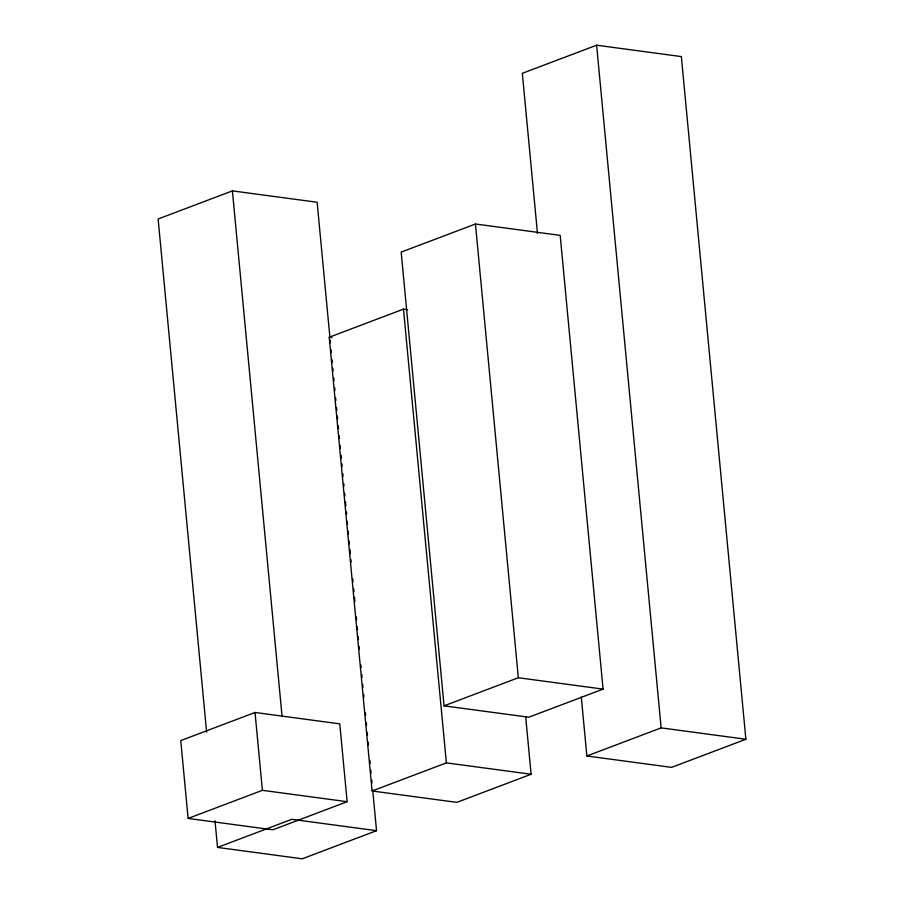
<?xml version="1.0" encoding="UTF-8"?>
<svg xmlns="http://www.w3.org/2000/svg" width="904" height="904" viewBox="0 0 904 904"><rect width="100%" height="100%" fill="white"/><g stroke="black" fill="none" stroke-linecap="round" stroke-linejoin="round"><path stroke-width="1.36" d="M581.295 696.995L586.865 755.993L671.604 767.372L745.879 739.257L681.356 56.579L596.617 45.2L522.331 73.314L537.473 233.447M329.892 337.226L317.134 202.259L232.396 190.88L158.121 218.994L206.62 732.138M475.447 224L401.173 252.103L444.056 705.843L528.795 717.222L603.07 689.119L560.186 235.379L475.447 224L518.331 677.74L444.056 705.843M525.665 716.657L531.111 774.253L456.836 802.368L372.098 790.989L329.203 337.248L403.478 309.134L407.647 309.699M255.03 712.476L180.755 740.591L188.111 818.425L272.861 829.815L347.136 801.701L339.768 723.855L255.03 712.476L262.397 790.322L188.111 818.425M214.994 820.708L217.525 847.421L291.8 819.306L376.539 830.686L372.685 789.915M372.098 790.989L446.373 762.874L531.111 774.253M376.539 830.686L302.264 858.8L217.525 847.421M586.865 755.993L661.14 727.878L745.879 739.257M329.203 337.248L331.983 337.621M518.331 677.74L603.07 689.119M262.397 790.322L347.136 801.701M596.617 45.2L661.14 727.878M403.478 309.134L446.373 762.874M330.152 340.04L330.423 342.853M331.09 349.882L331.35 352.696M332.017 359.724L332.276 362.538M332.808 368.154L333.079 370.968M333.745 377.996L334.005 380.81M334.672 387.839L334.943 390.652M335.599 397.681L335.87 400.495M336.537 407.523L336.796 410.337M337.328 415.953L337.599 418.767M338.265 425.795L338.525 428.609M339.192 435.638L339.452 438.451M340.119 445.48L340.39 448.294M341.057 455.322L341.316 458.136M341.848 463.752L342.119 466.566M342.786 473.594L343.045 476.408M343.712 483.437L343.972 486.25M344.639 493.279L344.91 496.093M345.441 501.72L345.837 505.935M346.368 511.551L346.639 514.365M347.294 521.393L347.565 524.207M348.232 531.236L348.492 534.049M349.159 541.078L349.43 543.892M349.961 549.519L350.356 553.734M350.888 559.361L351.147 562.164M352.752 579.035L353.012 581.848M353.679 588.877L353.939 591.691M354.47 597.318L354.876 601.533M356.334 616.991L356.605 619.805M357.261 626.834L357.532 629.647M358.199 636.676L358.459 639.49M359.125 646.518L359.397 649.332M360.854 664.802L361.114 667.604M361.781 674.633L362.052 677.446M362.719 684.475L362.979 687.289M363.645 694.317L363.905 697.131M365.374 712.601L365.634 715.403M366.301 722.443L366.572 725.245M367.227 732.274L367.499 735.088M368.165 742.116L368.425 744.93M369.894 760.4L370.154 763.213M370.821 770.242L371.092 773.044M371.747 780.073L372.019 782.887M232.396 190.88L282.093 716.68"/></g></svg>
